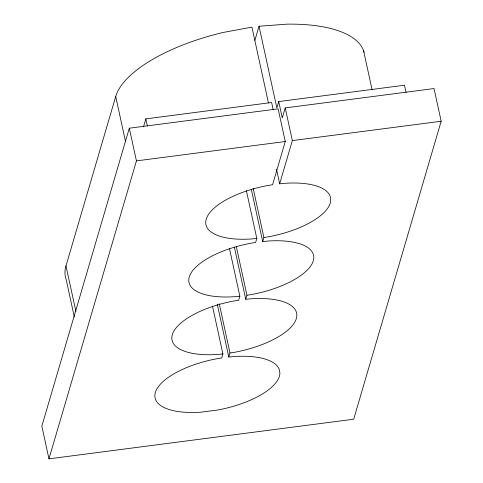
<?xml version="1.0" encoding="UTF-8"?>
<svg xmlns="http://www.w3.org/2000/svg" width="483" height="483" viewBox="0 0 483 483"><rect width="100%" height="100%" fill="white"/><g stroke="black" fill="none" stroke-linecap="round" stroke-linejoin="round"><path stroke-width="0.72" d="M74.297 316.848L66.111 279.301A127.488 50.425 -12.3 0 1 65.978 265.904L115.709 96.515A127.488 50.425 -12.3 0 1 222.911 32.5L251.945 27.151L268.476 102.976M246.396 190.694L256.805 238.439L252.295 238.898A63.744 25.213 -12.3 0 1 206.223 219.197A63.744 25.213 -12.3 0 1 267.98 185.466L272.569 184.741L285.26 141.525L278.13 108.838L129.311 128.2L41.834 426.163L48.964 458.85L353.689 419.208L441.166 121.245L434.036 88.558L285.218 107.92L282.277 117.924L278.715 101.581L404.506 85.219L406.052 92.325M143.505 126.83L145.842 118.872L271.627 102.505L273.179 109.611M48.964 458.85L136.441 160.887L129.311 128.2M254.885 40.361L259.033 26.233L287.107 24.15A127.488 50.425 -12.3 0 1 364.043 52.249M278.715 101.581L276.85 107.944L259.033 26.233M212.49 306.186L222.898 353.924L221.709 357.975L217.121 358.7A63.744 25.213 -12.3 0 0 159.529 385.18L156.927 388.845A63.744 25.213 -12.3 0 0 201.435 412.132L217.622 410.031A63.744 25.213 -12.3 0 0 279.886 372.852L279.319 369.598A63.744 25.213 -12.3 0 0 233.313 356.593L228.797 357.058L217.265 304.169M229.443 248.437L239.852 296.182L238.662 300.233L234.074 300.957A63.744 25.213 -12.3 0 0 172.316 334.683A63.744 25.213 -12.3 0 0 218.388 354.389L222.898 353.924M256.805 238.439L255.616 242.49L251.027 243.209A63.744 25.213 -12.3 0 0 189.27 276.94A63.744 25.213 -12.3 0 0 235.342 296.647L239.852 296.182M228.797 357.058L229.986 353.007L219.258 303.795M229.986 353.007L234.575 352.282A63.744 25.213 -12.3 0 0 296.333 318.551A63.744 25.213 -12.3 0 0 250.266 298.85L245.75 299.309L246.94 295.258L236.368 246.783M246.94 295.258L251.528 294.539A63.744 25.213 -12.3 0 0 313.286 260.808A63.744 25.213 -12.3 0 0 267.22 241.102L262.704 241.566L263.893 237.515L253.164 188.304M263.893 237.515L268.482 236.791A63.744 25.213 -12.3 0 0 330.239 203.059A63.744 25.213 -12.3 0 0 284.167 183.359L279.657 183.824L292.348 140.601L285.218 107.92M136.441 160.887L285.26 141.525M292.348 140.601L441.166 121.245M363.608 50.854L372.121 89.868M276.457 169.128L279.657 183.824M251.335 189.414L262.704 241.566M234.382 247.163L245.75 299.309M145.842 118.872L147.393 125.972M115.709 96.515L125.502 141.422M65.978 265.904L75.934 311.547"/></g></svg>
